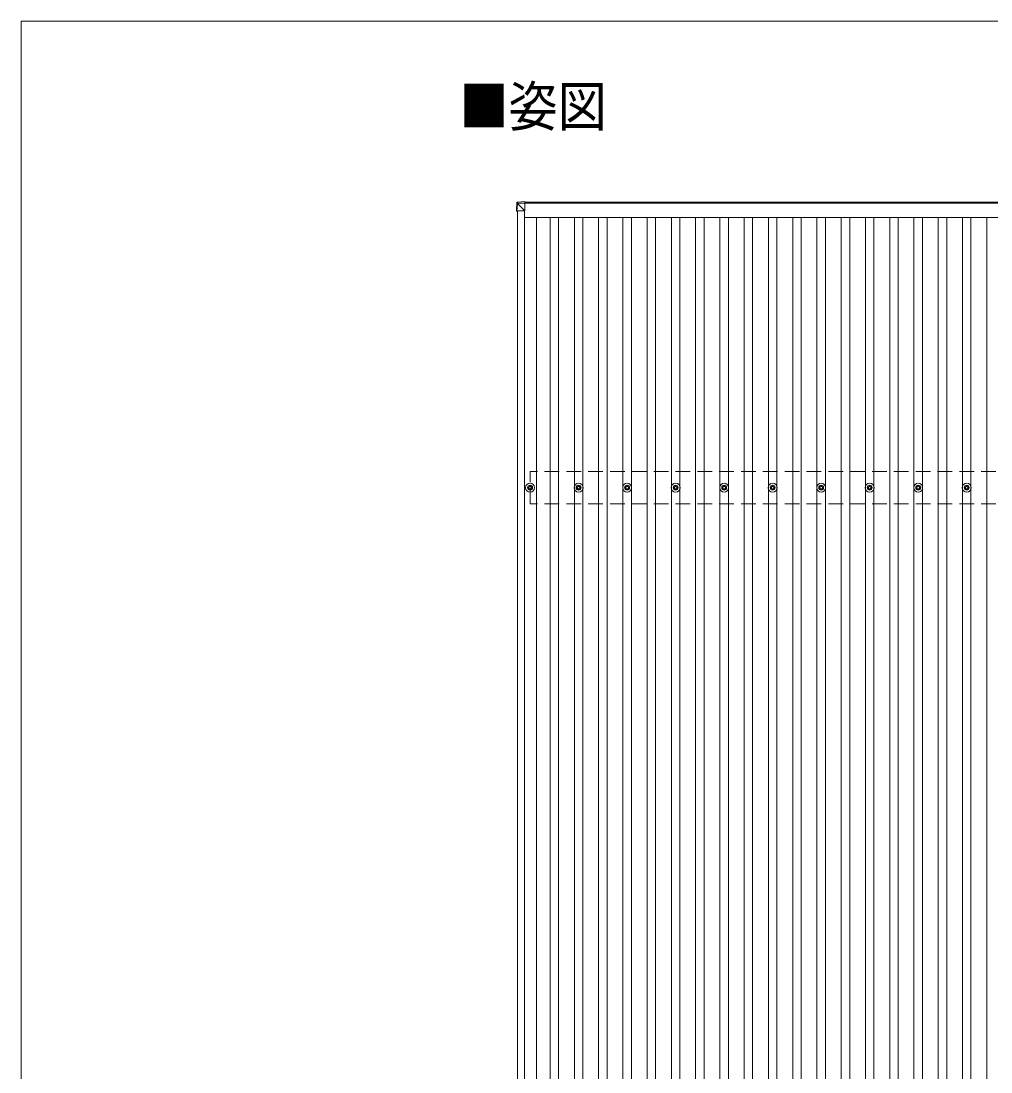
# Model space of a CAD drawing. Units: millimetres at full size, sheet at 1:50; details may follow other scales. Extents: x -14053 to 14053, y -9700 to 9700.
# Drawn here: x -14053 to -10055, y 5368 to 9700 of the extents above; entities that cross this region are included whole.
import ezdxf
from ezdxf.enums import TextEntityAlignment as Align

# ---------------------------------------------------------------- set-up
doc = ezdxf.new("R2010")
doc.units = ezdxf.units.MM
doc.header["$LTSCALE"] = 50
doc.linetypes.add('DASHED1', pattern=[1.8, 1.2, -0.6])
for name, color, linetype, lineweight in [('1-1', 2, 'Continuous', 9), ('1-2', 134, 'Continuous', 9), ('1-3', 5, 'Continuous', 5), ('1-4', 2, 'DASHED1', 9), ('1-5', 6, 'Continuous', 9), ('F-0', 7, 'Continuous', 9)]:
    doc.layers.add(name, color=color, linetype=linetype, lineweight=lineweight)
doc.layers.add('1-7', color=7, linetype='Continuous')
doc.styles.add('ＭＳ ゴシック', font='')
doc.styles.get('ＭＳ ゴシック').set_extended_font_data('MS Gothic')

msp = doc.modelspace()

# ---------------------------------------------------------------- linework, layer by layer
at = {"layer": '1-1'}
for p, q in [((-11976.48, 8953.53), (-6580.22, 8953.53)), ((-6580.22, 8948.94), (-11976.48, 8948.94)), ((-12006.96, 3536.33), (-12006.96, 8917.35)), ((-11977.96, 3536.27), (-11977.96, 8917.3)), ((-11977.96, 8890.11), (-3531.96, 8890.11)), ((-11928.46, 3561.01), (-11928.46, 8890.11))]:
    msp.add_line(p, q, dxfattribs=at)
at = {"layer": '1-2'}
for p, q in [((-11872.46, 3561.01), (-11872.46, 8890.11)), ((-11837.46, 3561.01), (-11837.46, 8890.11)), ((-11772.46, 3561.01), (-11772.46, 8890.11)), ((-11737.46, 3561.01), (-11737.46, 8890.11)), ((-11672.46, 3561.01), (-11672.46, 8890.11)), ((-11637.46, 3561.01), (-11637.46, 8890.11)), ((-11572.46, 3561.01), (-11572.46, 8890.11)), ((-11537.46, 3561.01), (-11537.46, 8890.11)), ((-11472.46, 3561.01), (-11472.46, 8890.11)), ((-11437.46, 3561.01), (-11437.46, 8890.11)), ((-11372.46, 3561.01), (-11372.46, 8890.11)), ((-11337.46, 3561.01), (-11337.46, 8890.11)), ((-11272.46, 3561.01), (-11272.46, 8890.11)), ((-11237.46, 3561.01), (-11237.46, 8890.11)), ((-11172.46, 3561.01), (-11172.46, 8890.11)), ((-11137.46, 3561.01), (-11137.46, 8890.11)), ((-11072.46, 3561.01), (-11072.46, 8890.11)), ((-11037.46, 3561.01), (-11037.46, 8890.11)), ((-10972.46, 3561.01), (-10972.46, 8890.11)), ((-10937.46, 3561.01), (-10937.46, 8890.11)), ((-10872.46, 3561.01), (-10872.46, 8890.11)), ((-10837.46, 3561.01), (-10837.46, 8890.11)), ((-10772.46, 3561.01), (-10772.46, 8890.11)), ((-10737.46, 3561.01), (-10737.46, 8890.11)), ((-10672.46, 3561.01), (-10672.46, 8890.11)), ((-10637.46, 3561.01), (-10637.46, 8890.11)), ((-10572.46, 3561.01), (-10572.46, 8890.11)), ((-10537.46, 3561.01), (-10537.46, 8890.11)), ((-10472.46, 3561.01), (-10472.46, 8890.11)), ((-10437.46, 3561.01), (-10437.46, 8890.11)), ((-10372.46, 3561.01), (-10372.46, 8890.11)), ((-10337.46, 3561.01), (-10337.46, 8890.11)), ((-10272.46, 3561.01), (-10272.46, 8890.11)), ((-10237.46, 3561.01), (-10237.46, 8890.11)), ((-10172.46, 3561.01), (-10172.46, 8890.11)), ((-10137.46, 3561.01), (-10137.46, 8890.11)), ((-10072.46, 3561.01), (-10072.46, 8890.11))]:
    msp.add_line(p, q, dxfattribs=at)
at = {"layer": '1-3'}
for p, q in [((-11964.96, 7778.26), (-11960.54, 7778.26)), ((-11964.96, 7774.76), (-11960.54, 7774.76)), ((-11956.71, 7786.5), (-11956.71, 7782.09)), ((-11956.71, 7770.92), (-11956.71, 7766.51)), ((-11953.21, 7786.5), (-11953.21, 7782.09)), ((-11953.21, 7770.92), (-11953.21, 7766.51)), ((-11949.38, 7778.26), (-11944.96, 7778.26)), ((-11949.38, 7774.76), (-11944.96, 7774.76)), ((-11764.96, 7778.26), (-11760.54, 7778.26)), ((-11764.96, 7774.76), (-11760.54, 7774.76)), ((-11756.71, 7786.5), (-11756.71, 7782.09)), ((-11756.71, 7770.92), (-11756.71, 7766.51)), ((-11753.21, 7786.5), (-11753.21, 7782.09)), ((-11753.21, 7770.92), (-11753.21, 7766.51)), ((-11749.38, 7778.26), (-11744.96, 7778.26)), ((-11749.38, 7774.76), (-11744.96, 7774.76)), ((-11564.96, 7778.26), (-11560.54, 7778.26)), ((-11564.96, 7774.76), (-11560.54, 7774.76)), ((-11556.71, 7786.5), (-11556.71, 7782.09)), ((-11556.71, 7770.92), (-11556.71, 7766.51)), ((-11553.21, 7786.5), (-11553.21, 7782.09)), ((-11553.21, 7770.92), (-11553.21, 7766.51)), ((-11549.38, 7778.26), (-11544.96, 7778.26)), ((-11549.38, 7774.76), (-11544.96, 7774.76)), ((-11364.96, 7778.26), (-11360.54, 7778.26)), ((-11364.96, 7774.76), (-11360.54, 7774.76)), ((-11356.71, 7786.5), (-11356.71, 7782.09)), ((-11356.71, 7770.92), (-11356.71, 7766.51)), ((-11353.21, 7786.5), (-11353.21, 7782.09)), ((-11353.21, 7770.92), (-11353.21, 7766.51)), ((-11349.38, 7778.26), (-11344.96, 7778.26)), ((-11349.38, 7774.76), (-11344.96, 7774.76)), ((-11164.96, 7778.26), (-11160.54, 7778.26)), ((-11164.96, 7774.76), (-11160.54, 7774.76)), ((-11156.71, 7786.5), (-11156.71, 7782.09)), ((-11156.71, 7770.92), (-11156.71, 7766.51)), ((-11153.21, 7786.5), (-11153.21, 7782.09)), ((-11153.21, 7770.92), (-11153.21, 7766.51)), ((-11149.38, 7778.26), (-11144.96, 7778.26)), ((-11149.38, 7774.76), (-11144.96, 7774.76)), ((-10964.96, 7778.26), (-10960.54, 7778.26)), ((-10964.96, 7774.76), (-10960.54, 7774.76)), ((-10956.71, 7786.5), (-10956.71, 7782.09)), ((-10956.71, 7770.92), (-10956.71, 7766.51)), ((-10953.21, 7786.5), (-10953.21, 7782.09)), ((-10953.21, 7770.92), (-10953.21, 7766.51)), ((-10949.38, 7778.26), (-10944.96, 7778.26)), ((-10949.38, 7774.76), (-10944.96, 7774.76)), ((-10764.96, 7778.26), (-10760.54, 7778.26)), ((-10764.96, 7774.76), (-10760.54, 7774.76)), ((-10756.71, 7786.5), (-10756.71, 7782.09)), ((-10756.71, 7770.92), (-10756.71, 7766.51)), ((-10753.21, 7786.5), (-10753.21, 7782.09)), ((-10753.21, 7770.92), (-10753.21, 7766.51)), ((-10749.38, 7778.26), (-10744.96, 7778.26)), ((-10749.38, 7774.76), (-10744.96, 7774.76)), ((-10564.96, 7778.26), (-10560.54, 7778.26)), ((-10564.96, 7774.76), (-10560.54, 7774.76)), ((-10556.71, 7786.5), (-10556.71, 7782.09)), ((-10556.71, 7770.92), (-10556.71, 7766.51)), ((-10553.21, 7786.5), (-10553.21, 7782.09)), ((-10553.21, 7770.92), (-10553.21, 7766.51)), ((-10549.38, 7778.26), (-10544.96, 7778.26)), ((-10549.38, 7774.76), (-10544.96, 7774.76)), ((-10364.96, 7778.26), (-10360.54, 7778.26)), ((-10364.96, 7774.76), (-10360.54, 7774.76)), ((-10356.71, 7786.5), (-10356.71, 7782.09)), ((-10356.71, 7770.92), (-10356.71, 7766.51)), ((-10353.21, 7786.5), (-10353.21, 7782.09)), ((-10353.21, 7770.92), (-10353.21, 7766.51)), ((-10349.38, 7778.26), (-10344.96, 7778.26)), ((-10349.38, 7774.76), (-10344.96, 7774.76)), ((-10164.96, 7778.26), (-10160.54, 7778.26)), ((-10164.96, 7774.76), (-10160.54, 7774.76)), ((-10156.71, 7786.5), (-10156.71, 7782.09)), ((-10156.71, 7770.92), (-10156.71, 7766.51)), ((-10153.21, 7786.5), (-10153.21, 7782.09)), ((-10153.21, 7770.92), (-10153.21, 7766.51)), ((-10149.38, 7778.26), (-10144.96, 7778.26)), ((-10149.38, 7774.76), (-10144.96, 7774.76))]:
    msp.add_line(p, q, dxfattribs=at)
for centre, radius in [((-11954.96, 7776.51), 18.25), ((-11954.96, 7776.51), 10.15), ((-11954.96, 7776.51), 5.85), ((-11954.96, 7776.51), 5.25), ((-11754.96, 7776.51), 18.25), ((-11754.96, 7776.51), 10.15), ((-11754.96, 7776.51), 5.85), ((-11754.96, 7776.51), 5.25), ((-11554.96, 7776.51), 18.25), ((-11554.96, 7776.51), 10.15), ((-11554.96, 7776.51), 5.85), ((-11554.96, 7776.51), 5.25), ((-11354.96, 7776.51), 18.25), ((-11354.96, 7776.51), 10.15), ((-11354.96, 7776.51), 5.85), ((-11354.96, 7776.51), 5.25), ((-11154.96, 7776.51), 18.25), ((-11154.96, 7776.51), 10.15), ((-11154.96, 7776.51), 5.85), ((-11154.96, 7776.51), 5.25), ((-10954.96, 7776.51), 18.25), ((-10954.96, 7776.51), 10.15), ((-10954.96, 7776.51), 5.85), ((-10954.96, 7776.51), 5.25), ((-10754.96, 7776.51), 18.25), ((-10754.96, 7776.51), 10.15), ((-10754.96, 7776.51), 5.85), ((-10754.96, 7776.51), 5.25), ((-10554.96, 7776.51), 18.25), ((-10554.96, 7776.51), 10.15), ((-10554.96, 7776.51), 5.85), ((-10554.96, 7776.51), 5.25), ((-10354.96, 7776.51), 18.25), ((-10354.96, 7776.51), 10.15), ((-10354.96, 7776.51), 5.85), ((-10354.96, 7776.51), 5.25), ((-10154.96, 7776.51), 18.25), ((-10154.96, 7776.51), 10.15), ((-10154.96, 7776.51), 5.85), ((-10154.96, 7776.51), 5.25)]:
    msp.add_circle(centre, radius, dxfattribs=at)
at = {"layer": '1-4'}
for p, q in [((-3554.96, 7843.51), (-11954.96, 7843.51)), ((-11954.96, 7709.51), (-11954.96, 7843.51)), ((-3554.96, 7709.51), (-11954.96, 7709.51))]:
    msp.add_line(p, q, dxfattribs=at)
at = {"layer": '1-5'}
for p, q in [((-12008.91, 8952.06), (-12010.78, 8921.58)), ((-12010.78, 8916.77), (-12008.91, 8947.31)), ((-12008.91, 8947.31), (-12008.91, 8952.06)), ((-11976.48, 8955.86), (-12007.04, 8953.94)), ((-12007.04, 8953.94), (-12007.04, 8953.94)), ((-12007.04, 8949.18), (-11976.48, 8951.05)), ((-11976.48, 8949.09), (-12006.97, 8947.22)), ((-11976.48, 8917.3), (-12006.92, 8947.78)), ((-11976.48, 8955.86), (-11976.48, 8917.3)), ((-12010.78, 8921.58), (-12010.78, 8916.77)), ((-12008.88, 8917.36), (-11976.48, 8917.3))]:
    msp.add_line(p, q, dxfattribs=at)
for points in [[(-12006.92, 8947.13), (-12007.02, 8947.12), (-12008.88, 8916.7)], [(-11976.48, 8955.86), (-12007.04, 8953.94), (-12007.04, 8949.18)]]:
    msp.add_lwpolyline(points, dxfattribs=at)
for centre, radius, start, end in [((-12006.92, 8947.19), 2, 93.48408, 176.48407), ((-12006.69, 8960.03), 12.92, 260.08679, 268.52577), ((-11996.66, 8948.24), 10.42, 174.80664, 186.16183)]:
    msp.add_arc(centre, radius, start, end, dxfattribs=at)
for centre, major_axis, ratio, start_param, end_param in [((-12006.92, 8951.94), (-1.92, -0.56), 0.998105, 4.4898734, 5.9384966), ((-12006.92, 8947.19), (-0.12, 2), 0.02656, 0.0332981, 1.5518323), ((-11970.91, 8949.32), (-36.07, -2.1), 0.055348, 0.0000815, 0.0491486), ((-12008.78, 8916.77), (-2, 0), 0.033268, 0.0000002, 1.5185344)]:
    msp.add_ellipse(centre, major_axis=major_axis, ratio=ratio, start_param=start_param, end_param=end_param, dxfattribs=at)
at = {"layer": 'F-0', "color": 5, "lineweight": 5}
for q in [(-14053.43, -9700), (13346.57, 9700)]:
    msp.add_line((-14053.43, 9700), q, dxfattribs=at)

# ---------------------------------------------------------------- texts
at = {"layer": '1-7', "style": 'ＭＳ ゴシック', "width": 0.9}
msp.add_text('■姿図', height=165, dxfattribs=at).set_placement((-12246.41, 9216.3), align=Align.BOTTOM_LEFT)

doc.saveas('drawing.dxf')
